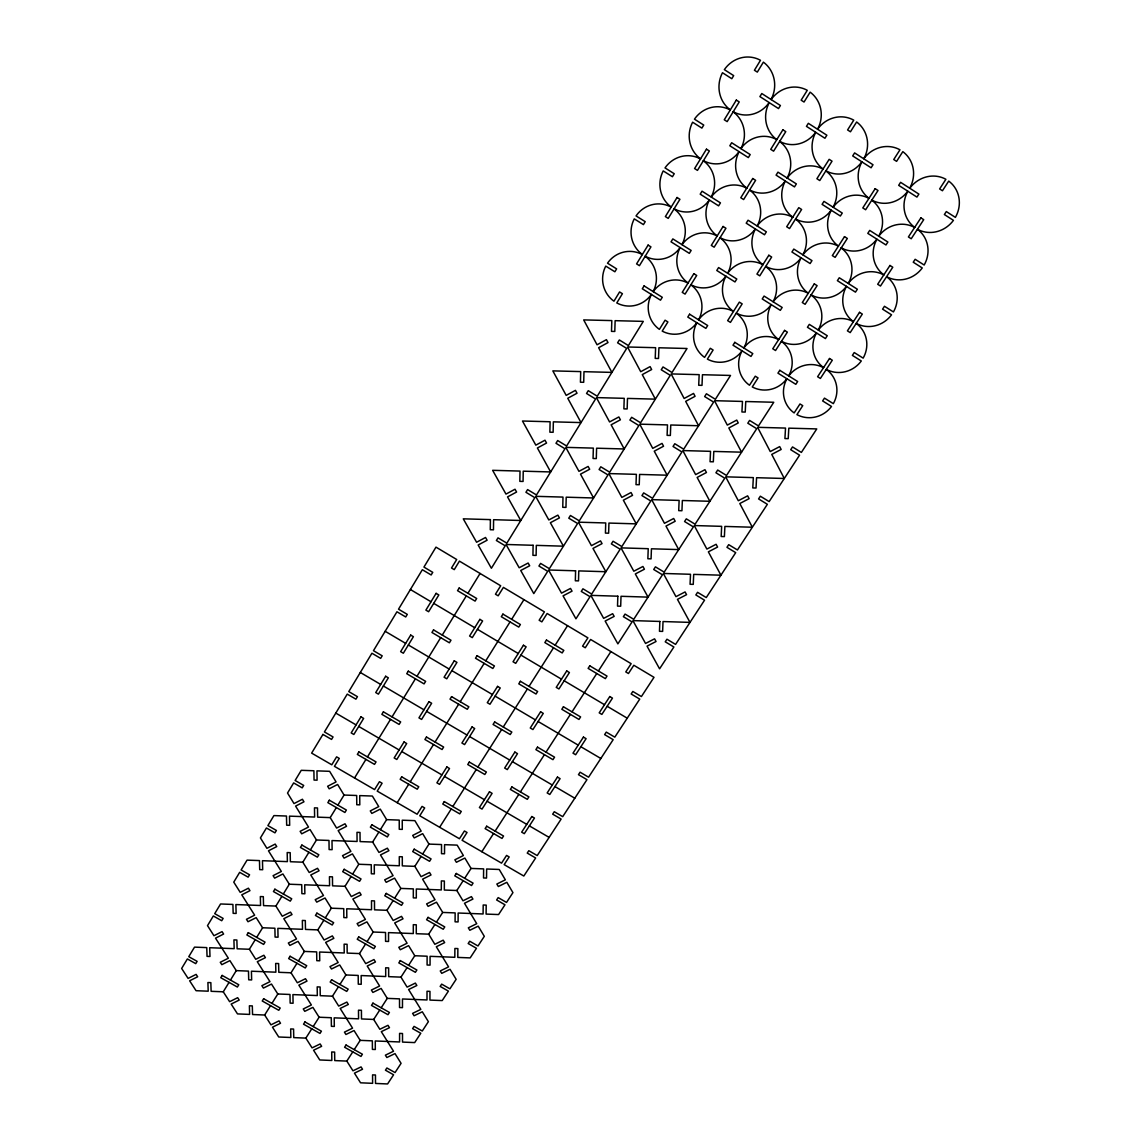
<?xml version="1.0" encoding="UTF-8"?>
<svg xmlns="http://www.w3.org/2000/svg" width="1141" height="1141" viewBox="0 0 1141 1141"><rect width="100%" height="100%" fill="white"/><g stroke="black" fill="none" stroke-linecap="round" stroke-linejoin="round"><path stroke-width="1.5" d="M223.265 991.8L229.626 1001.684L237.67 997.69L239.196 1000.072L231.167 1004.066L237.499 1013.907L249.622 1014.406L249.394 1005.792L252.318 1005.906L252.546 1014.52L264.669 1015.019L270.959 1024.846L279.017 1020.881L280.515 1023.249L272.471 1027.2L278.732 1036.998L290.841 1037.497L290.67 1028.94L293.579 1029.054L293.75 1037.611L305.859 1038.11L312.064 1047.88L320.136 1043.958L321.634 1046.311L313.561 1050.233L319.751 1059.96L331.831 1060.474L331.717 1051.973L334.627 1052.088L334.741 1060.588L346.821 1061.087L352.968 1070.8L361.041 1066.906L362.524 1069.245L354.437 1073.139L360.556 1082.809L372.608 1083.322L372.565 1074.879L375.46 1074.993L375.517 1083.437L387.583 1083.95L393.588 1074.779L385.444 1070.201L386.899 1067.99L395.043 1072.569L401.076 1063.341L395 1053.599L386.856 1057.522L385.387 1055.168L393.531 1051.246L381.308 1031.649L389.48 1027.684L387.997 1025.317L379.825 1029.282L373.678 1019.441L361.497 1018.942L361.426 1010.313L358.488 1010.199L358.559 1018.827L334.199 1017.843L334.313 1026.444L331.389 1026.315L331.275 1017.715L319.109 1017.23L312.876 1007.36L304.761 1011.34L303.264 1008.972L311.379 1004.979L298.842 985.139L306.986 981.117L305.474 978.721L297.33 982.758L291.026 972.788L278.803 972.303L278.618 963.56L275.666 963.446L275.851 972.189L251.419 971.219L251.648 979.934L248.709 979.805L248.481 971.105L236.273 970.62L229.883 960.622L221.81 964.673L220.27 962.277L228.343 958.226L215.506 938.144L223.607 934.051L222.067 931.627L213.952 935.72L207.505 925.636L213.324 915.981L221.725 920.73L223.137 918.419L214.722 913.656L220.57 903.972L232.907 904.442L233.163 913.342L236.13 913.456L235.873 904.556L260.562 905.498L260.348 896.555L263.329 896.669L263.542 905.597L275.894 906.068L282.283 916.252L290.499 912.115L292.025 914.554L283.809 918.69L296.517 938.929L288.331 943.022L289.857 945.433L298.043 941.354L304.362 951.423L316.656 951.908L316.784 960.679L319.737 960.793L319.608 952.022L344.225 952.977L344.126 944.163L347.092 944.277L347.178 953.092L359.501 953.576L365.719 963.617L373.977 959.552L375.46 961.977L367.217 966.042L379.611 986.024L371.395 990.06L372.893 992.442L381.108 988.42L387.27 998.375L399.521 998.86L399.535 1007.532L402.473 1007.646L402.473 998.974L426.991 999.958L427.019 991.258L429.972 991.386L429.943 1000.087L442.209 1000.571L448.413 991.115L440.169 986.423L441.667 984.127L449.911 988.833L456.143 979.32L450.039 969.294L441.724 973.359L440.255 970.948L448.57 966.883L436.318 946.73L444.662 942.623L443.179 940.184L434.835 944.292L428.674 934.165L416.28 933.695L416.28 924.795L413.299 924.681L413.299 933.566L388.525 932.611L388.553 941.468L385.572 941.354L385.544 932.497L373.164 932.026L366.917 921.871L358.631 926.007L357.119 923.554L365.405 919.432L352.84 899.022L361.155 894.858L359.643 892.39L351.328 896.569L345.01 886.315L332.559 885.844L332.459 876.844L329.449 876.73L329.578 885.73L304.718 884.803L304.861 893.774L301.88 893.66L301.723 884.689L289.315 884.218L282.897 873.949L274.639 878.142L273.098 875.66L281.356 871.467L268.463 850.815L276.75 846.579L275.195 844.083L266.908 848.319L260.433 837.936L266.438 827.981L274.952 832.859L276.407 830.463L267.893 825.585L273.926 815.587L286.477 816.029L286.662 825.2L289.671 825.314L289.5 816.143L314.616 817.042L314.474 807.842L317.498 807.956L317.64 817.156L330.205 817.612L336.609 828.066L345.01 823.788L346.536 826.312L338.15 830.591L350.9 851.414L342.528 855.65L344.069 858.132L352.426 853.91L358.773 864.265L371.267 864.721L371.324 873.778L374.334 873.892L374.277 864.835L399.307 865.762L399.293 856.691L402.302 856.791L402.317 865.876L414.839 866.347L421.086 876.673L429.515 872.466L431.013 874.962L422.584 879.169L435.021 899.736L426.62 903.9L428.117 906.353L436.504 902.189L442.694 912.429L455.145 912.9L455.088 921.828L458.083 921.942L458.154 913.014L483.085 913.97L483.199 904.998L486.209 905.113L486.095 914.084L498.574 914.554L504.978 904.784L496.635 899.978L498.175 897.61L506.518 902.431L512.937 892.619L506.832 882.307L498.332 886.514L496.848 884.033L505.363 879.825L499.23 869.471L486.651 869L486.537 878.071L483.527 877.957L483.627 868.886L471.062 868.429L464.872 858.046L456.386 862.282L454.888 859.786L463.389 855.55L457.17 845.124L444.576 844.668L444.519 853.796L441.496 853.682L441.538 844.554L428.959 844.098L422.683 833.657L414.212 837.922L412.7 835.412L421.172 831.133L414.882 820.65L402.26 820.208L402.274 829.393L399.25 829.279L399.236 820.094L386.628 819.637L380.267 809.126L371.809 813.433L370.283 810.909L378.741 806.601L372.365 796.047L359.729 795.605L359.8 804.847L356.762 804.747L356.691 795.491L344.054 795.049L337.622 784.466L329.179 788.816L327.638 786.263L336.067 781.927L329.621 771.316L316.956 770.86L317.084 780.173L314.046 780.073L313.903 770.76L301.253 770.318L295.12 780.487L303.691 785.422L302.208 787.861L293.651 782.926L287.532 793.038L294.021 803.578L302.408 799.256L303.962 801.795L295.59 806.102L308.498 827.054L300.14 831.318L301.695 833.829L310.038 829.564L316.471 839.99L328.993 840.446L329.107 849.56L332.117 849.66L332.002 840.56L357.076 841.473L356.99 832.331L360.014 832.445L360.085 841.587L372.636 842.044L378.969 852.441L387.37 848.191L388.896 850.701L380.481 854.937L393.075 875.632L384.688 879.839L386.2 882.321L394.586 878.114L400.848 888.411L413.327 888.882L413.313 897.867L416.308 897.981L416.322 888.996L441.31 889.937L441.353 880.909L444.362 881.023L444.32 890.037L456.828 890.508L462.989 900.791L471.433 896.612L472.916 899.079L464.473 903.258L476.738 923.697L468.323 927.833L469.807 930.272L478.207 926.15L484.312 936.319L477.993 945.975L469.693 941.211L468.181 943.536L476.467 948.285L470.178 957.898L457.798 957.413L457.869 948.585L454.888 948.471L454.817 957.299L430.086 956.329L430.057 965.129L427.091 965.015L427.119 956.215L414.768 955.73L408.592 945.647L400.291 949.74L398.794 947.315L407.095 943.222L394.686 922.941L403.015 918.805L401.518 916.351L393.189 920.487L386.956 910.304L374.533 909.833L374.476 900.891L371.495 900.777L371.538 909.719L346.736 908.778L346.821 917.692L343.84 917.578L343.741 908.664L331.346 908.193L325.014 897.981L316.756 902.132L315.216 899.678L323.488 895.514L310.766 874.99L319.066 870.783L317.526 868.301L309.225 872.508L302.836 862.197L290.37 861.726L290.199 852.669L287.19 852.555L287.375 861.626L262.473 860.699L262.687 869.727L259.692 869.613L259.478 860.585L247.041 860.129L241.093 869.97L249.565 874.79L248.125 877.144L239.667 872.337L233.762 882.136L240.223 892.362L248.424 888.197L249.965 890.665L241.778 894.829L254.643 915.182L246.47 919.304L248.011 921.743L256.183 917.635L262.587 927.761L274.895 928.232L275.081 937.075L278.047 937.189L277.862 928.346L302.508 929.302L302.351 920.43L305.317 920.545L305.474 929.416L317.811 929.886L324.115 939.999L332.345 935.905L333.857 938.33L325.627 942.423L338.178 962.533L329.977 966.598L331.489 969.009L339.69 964.958L345.923 974.956L358.203 975.441L358.274 984.17L361.226 984.284L361.155 975.555L385.715 976.539L385.672 967.782L388.639 967.896L388.667 976.653L400.962 977.138L407.109 987.122L415.381 983.086L416.85 985.496L408.592 989.518L420.844 1009.386L412.6 1013.379L414.069 1015.761L422.298 1011.782L428.388 1021.666L422.27 1031.022L414.069 1026.387L412.6 1028.64L420.787 1033.261L414.682 1042.589L402.516 1042.09L402.502 1033.518L399.578 1033.389L399.592 1041.961L375.275 1040.963L375.318 1049.506L372.408 1049.392L372.351 1040.849L360.199 1040.35L354.038 1030.537L345.923 1034.488L344.439 1032.134L352.555 1028.169L340.175 1008.459L348.333 1004.465L346.85 1002.083L338.692 1006.077L332.473 996.179L320.25 995.679L320.122 987.008L317.184 986.879L317.312 995.565L292.923 994.595L293.08 1003.239L290.156 1003.124L289.985 994.467L277.805 993.982L271.487 984.055L263.4 988.077L261.874 985.681L269.975 981.659L257.281 961.706L265.411 957.656L263.871 955.245L255.755 959.296L249.38 949.269L237.128 948.799L236.872 939.999L233.919 939.884L234.176 948.67L209.702 947.715L209.987 956.486L207.049 956.372L206.749 947.601L194.526 947.13L188.764 956.671L197.122 961.364L195.739 963.646L187.381 958.953L181.647 968.452L188.094 978.408L196.109 974.385L197.664 976.767L189.634 980.789L196.052 990.702L208.204 991.187L207.904 982.529L210.843 982.643L211.114 991.315L223.265 991.8L229.056 982.358M230.453 980.09L236.273 970.62M249.38 949.269L255.256 939.685M256.682 937.374L262.587 927.761M275.894 906.068L281.87 896.341M283.31 894.002L289.315 884.218M302.836 862.197L308.897 852.298M310.366 849.917L316.471 839.99M330.205 817.612L336.367 807.557M337.864 805.132L344.054 795.049M354.537 777.977L365.933 759.407M367.445 756.939L390.507 719.386M392.033 716.89L415.41 678.809M416.964 676.271L440.683 637.648M442.266 635.066L466.312 595.887M467.924 593.277L480.076 573.467M264.669 1015.019L270.517 1005.649M271.929 1003.395L277.805 993.982M291.026 972.788L296.974 963.275M298.4 960.979L304.362 951.423M317.811 929.886L323.844 920.231M325.299 917.892L331.346 908.193M345.01 886.315L351.128 876.488M352.612 874.12L358.773 864.265M372.636 842.044L378.869 832.06M380.367 829.664L386.628 819.637M397.196 802.693L408.706 784.252M410.247 781.799L433.509 744.517M435.063 742.035L458.653 704.225M460.237 701.715L484.169 663.363M485.766 660.81L510.041 621.902M511.653 619.321L523.933 599.653M305.859 1038.11L311.764 1028.811M313.176 1026.572L319.109 1017.23M332.473 996.179L338.463 986.723M339.904 984.441L345.923 974.956M359.501 953.576L365.591 943.978M367.06 941.667L373.164 932.026M386.956 910.304L393.132 900.549M394.629 898.209L400.848 888.411M414.839 866.347L421.129 856.435M422.641 854.053L428.959 844.098M439.642 827.268L451.251 808.955M452.792 806.53L476.282 769.505M477.851 767.052L501.669 729.513M503.252 727.002L527.413 688.936M529.01 686.397L553.513 647.788M555.154 645.207L567.533 625.682M346.821 1061.087L352.783 1051.859M354.223 1049.62L360.199 1040.35M373.678 1019.441L379.739 1010.056M381.194 1007.788L387.27 998.375M400.962 977.138L407.109 967.611M408.592 965.315L414.768 955.73M428.674 934.165L434.921 924.481M436.418 922.156L442.694 912.429M456.828 890.508L463.16 880.681M464.687 878.299L471.062 868.429M481.844 851.714L493.568 833.529M495.123 831.119L518.827 794.364M520.396 791.925L544.428 754.643M546.026 752.161L570.4 714.366M572.026 711.856L596.757 673.518M598.397 670.965L610.891 651.582M335.796 713.082L356.063 724.892M358.73 726.446L399.093 749.965M401.746 751.52L441.881 774.896M444.519 776.436L484.426 799.698M487.064 801.224L526.757 824.358M529.367 825.87L549.135 837.394M360.314 672.477L380.68 684.429M383.376 685.998L423.939 709.788M426.62 711.356L466.969 735.004M469.621 736.558L509.756 760.091M512.395 761.632L552.301 785.022M554.925 786.563L574.793 798.215M385.173 631.301L405.654 643.381M408.364 644.979L449.155 669.04M451.85 670.623L492.413 694.541M495.094 696.124L535.429 719.914M538.096 721.483L578.216 745.144M580.855 746.713L600.836 758.48M410.389 589.512L430.998 601.749M433.708 603.361L474.727 627.693M477.437 629.304L518.228 653.508M520.924 655.105L561.486 679.18M564.153 680.763L604.488 704.696M607.155 706.279L627.236 718.188M786.933 378.783A27.113 26.2 -39.8 0 0 794.15 412.928L799.984 403.957L802.736 405.668L796.917 414.639A27.113 26.2 -39.8 0 0 831.504 406.453L822.632 400.933L824.472 398.138L833.329 403.643A27.113 26.2 -39.8 0 0 826.284 369.384A27.484 26.428 -44.8 0 0 861.298 360.984L852.384 355.393L854.238 352.555L863.152 358.131A27.484 26.428 -44.8 0 0 856.192 323.388A27.883 26.657 -48.5 0 0 891.535 314.816L882.578 309.168L884.46 306.273L893.432 311.935A27.883 26.657 -48.5 0 0 886.571 276.678A28.297 26.871 -51.4 0 0 922.256 267.95L913.242 262.216L915.153 259.292L924.167 265.012A28.297 26.871 -51.4 0 0 917.407 229.255A28.739 27.084 -53.6 0 0 953.434 220.356L944.377 214.551L946.317 211.57L955.388 217.375A28.739 27.084 -53.6 0 0 948.727 181.105L942.452 190.747L939.628 188.935L945.889 179.28A28.739 27.084 -53.6 0 0 909.776 188.265M788.745 375.974A27.113 26.2 -39.8 0 1 823.502 367.659M781.4 341.373A27.142 26.4 -44.3 0 1 788.688 375.874M786.876 378.698A27.142 26.4 -44.3 0 1 752.276 386.956L758.052 377.928L755.285 376.202L749.494 385.244A27.142 26.4 -44.3 0 1 742.035 350.872A27.184 26.585 -51.3 0 1 707.377 359.115L713.111 350.016L710.315 348.29L704.582 357.39A27.184 26.585 -51.3 0 1 696.88 322.775M778.604 339.633A27.142 26.4 -44.3 0 0 743.832 348.019A27.184 26.585 -51.3 0 0 736.245 313.176L730.44 322.39L727.644 320.65L739.354 302.123L742.163 303.877L736.344 313.119A27.598 26.799 -55.8 0 0 771.273 304.604A27.541 26.628 -49.5 0 0 778.704 339.562M690.818 284.822A27.27 26.756 -61.5 0 1 698.606 319.822A27.184 26.585 -51.3 0 1 733.435 311.436A27.598 26.799 -55.8 0 1 725.918 276.265M696.823 322.675A27.27 26.756 -61.5 0 1 662.208 331.118L667.899 321.947L665.075 320.207L659.398 329.378A27.27 26.756 -61.5 0 1 651.454 294.521M653.222 291.64A27.27 26.756 -61.5 0 1 687.994 283.068M642.283 254.543A27.384 26.871 -74.1 0 0 607.511 263.2L616.625 268.877L614.871 271.772L605.757 266.11A27.384 26.871 -74.1 0 0 613.958 301.195L619.577 291.953L622.415 293.708L616.782 302.95A27.384 26.871 -74.1 0 0 651.397 294.421M645.136 256.311A27.384 26.871 -74.1 0 1 653.165 291.54M671.15 207.091A27.812 27.07 -72.5 0 0 636.036 215.92L645.221 221.668L643.438 224.62L634.268 218.872A27.812 27.07 -72.5 0 0 642.383 254.472M674.017 208.889A27.812 27.07 -72.5 0 1 681.961 244.616L672.833 238.911L671.036 241.835L689.335 253.359L691.146 250.435L682.018 244.73A27.684 26.956 -63.7 0 1 717.133 235.987M645.236 256.24A27.812 27.07 -72.5 0 0 680.164 247.554A27.684 26.956 -63.7 0 0 688.094 283.011M700.474 158.913A28.254 27.284 -71.7 0 0 665.018 167.912L674.245 173.732L672.434 176.727L663.221 170.922A28.254 27.284 -71.7 0 0 671.25 207.034M703.341 160.724A28.254 27.284 -71.7 0 1 711.2 196.979L702.029 191.189L700.203 194.17L718.602 205.851L720.442 202.87L711.271 197.093A28.126 27.156 -64.9 0 1 746.713 188.179M674.117 208.817A28.254 27.284 -71.7 0 0 709.388 199.96A28.126 27.156 -64.9 0 0 717.233 235.916M733.135 111.818A28.696 27.484 -71.1 0 1 740.908 148.601A28.568 27.355 -65.6 0 1 776.75 139.616A29.024 27.569 -66.1 0 1 769.248 102.647L778.519 108.58L780.415 105.514L761.789 93.533L759.906 96.6L769.191 102.547A29.153 27.684 -70.8 0 1 733.235 111.761M703.455 160.667A28.696 27.484 -71.1 0 0 739.054 151.625L729.826 145.763L731.666 142.739L750.193 154.577L748.339 157.586L739.111 151.739A28.568 27.355 -65.6 0 0 746.813 188.108M700.574 158.856A28.696 27.484 -71.1 0 1 692.616 122.215L701.886 128.106L703.74 125.068L694.455 119.163A28.696 27.484 -71.1 0 1 730.24 109.978M771.074 99.467A29.153 27.684 -70.8 0 0 763.386 62.142L757.324 72.097L754.429 70.243L760.477 60.288A29.153 27.684 -70.8 0 0 724.35 69.644L733.677 75.62L731.809 78.715L722.481 72.739A29.153 27.684 -70.8 0 0 730.34 109.921M719.971 237.77A27.684 26.956 -63.7 0 1 727.658 273.255L736.786 279.032L734.975 281.941L716.776 270.488L718.588 267.565L727.658 273.255A27.598 26.799 -55.8 0 1 762.83 264.712M725.847 276.165A27.684 26.956 -63.7 0 1 690.918 284.765M749.566 189.976A28.126 27.156 -64.9 0 1 757.168 225.975L766.353 231.837L764.499 234.775L746.214 223.18L748.054 220.227L757.168 225.975A28.026 26.999 -58.5 0 1 792.667 217.261M755.328 228.927A28.126 27.156 -64.9 0 1 720.071 237.699M779.631 141.455A28.568 27.355 -65.6 0 1 787.133 177.967M749.666 189.919A28.568 27.355 -65.6 0 0 785.265 180.977L776.094 175.143L777.962 172.148L796.361 183.901L794.493 186.896L785.322 181.077A28.454 27.213 -60.3 0 0 792.767 217.204M779.731 141.384A29.024 27.569 -66.1 0 0 815.672 132.256L806.445 126.366L808.341 123.314L826.854 135.223L824.943 138.261L815.729 132.37A28.91 27.413 -61.6 0 0 823.075 169.011M771.131 99.581A29.024 27.569 -66.1 0 1 807.258 90.31L801.153 100.18L804.034 102.034L810.153 92.164A29.024 27.569 -66.1 0 1 817.569 129.218A28.91 27.413 -61.6 0 1 853.753 120.147L847.592 129.946L850.459 131.786L856.634 121.987A28.91 27.413 -61.6 0 1 863.794 158.784A28.81 27.256 -57.4 0 1 899.964 149.799L893.745 159.526L896.598 161.352L902.816 151.639A28.81 27.256 -57.4 0 1 909.719 188.165M762.93 264.641A28.026 26.999 -58.5 0 1 755.385 229.041M833.087 207.163A28.454 27.213 -60.3 0 0 825.827 170.893L819.766 180.549L816.899 178.723L829.165 159.341L832.031 161.166L825.941 170.836A28.91 27.413 -61.6 0 0 861.869 161.808L852.698 155.932L854.609 152.908L873.008 164.746L871.096 167.77L861.926 161.908A28.81 27.256 -57.4 0 0 869.028 198.292M787.19 178.082A28.454 27.213 -60.3 0 1 822.975 169.082M811.066 295.02A27.541 26.628 -49.5 0 1 818.254 330.006L809.297 324.386L807.443 327.267L825.428 338.577L827.268 335.725L818.311 330.106A27.484 26.428 -44.8 0 1 853.397 321.634A27.883 26.657 -48.5 0 1 846.465 286.462M816.414 332.872A27.541 26.628 -49.5 0 1 781.499 341.302M841.174 247.954A27.94 26.842 -53 0 1 848.276 283.453L857.347 289.229L855.465 292.139L837.394 280.672L839.263 277.762L848.276 283.453A27.883 26.657 -48.5 0 1 883.762 274.91M846.408 286.362A27.94 26.842 -53 0 1 811.165 294.949M838.35 246.171A27.94 26.842 -53 0 0 802.922 254.899L811.978 260.619L810.124 263.542L791.94 252.018L793.794 249.08L802.865 254.8A28.026 26.999 -58.5 0 0 795.505 219.058L789.529 228.557L786.691 226.759L798.771 207.662L801.61 209.473L795.619 218.986A28.454 27.213 -60.3 0 0 831.204 210.144L822.091 204.353L823.973 201.372L842.258 213.053L840.375 216.02L831.261 210.244A28.368 27.042 -55.5 0 0 838.45 246.114M871.767 200.174A28.368 27.042 -55.5 0 1 878.77 236.173A28.297 26.871 -51.4 0 1 914.583 227.458M841.274 247.897A28.368 27.042 -55.5 0 0 876.873 239.125L867.802 233.377L869.699 230.411L887.883 242.035L885.972 244.973L876.93 239.225A28.297 26.871 -51.4 0 0 883.861 274.853M833.144 207.263A28.368 27.042 -55.5 0 1 868.914 198.363M871.867 200.103A28.81 27.256 -57.4 0 0 907.794 191.16L898.68 185.341L900.606 182.332L918.89 194.098L916.95 197.093L907.851 191.274A28.739 27.084 -53.6 0 0 914.697 227.401M823.602 367.587A27.484 26.428 -44.8 0 1 816.471 332.972M490.402 519.611L490.273 529.724L493.468 529.823L493.597 519.697L520.781 520.496L507.531 496.891L516.588 492.028L515.019 489.232L505.976 494.096L492.627 470.32L520.011 471.076L519.84 481.359L523.063 481.459L523.234 471.176L550.661 471.946L537.397 447.985L546.553 443.036L544.984 440.198L535.828 445.147L522.478 421.015L550.105 421.756L549.876 432.197L553.128 432.282L553.356 421.842L581.026 422.584L567.762 398.252L577.018 393.231L575.449 390.35L566.193 395.385L552.829 370.882L580.698 371.595L580.427 382.206L583.707 382.292L583.978 371.681L611.904 372.394L598.626 347.705L607.996 342.585L606.427 339.661L597.057 344.782L583.679 319.908L611.818 320.592L611.49 331.375L614.799 331.461L615.127 320.678L643.296 321.377L628.406 345.58L619.349 339.975L617.609 342.813L626.666 348.404L597.256 396.198L588.257 390.678L586.545 393.474L595.545 398.993L566.621 445.988L557.678 440.54L555.995 443.293L564.938 448.741L536.484 494.966L527.598 489.589L525.944 492.299L534.829 497.661L506.846 543.145L498.004 537.853L496.378 540.506L505.206 545.797L491.386 568.261L478.15 544.999L487.107 540.235L485.538 537.482L476.596 542.246L463.26 518.827L490.402 519.611M533.118 545.284L532.933 555.325L536.113 555.425L536.313 545.369L563.44 546.182L550.361 522.721L559.432 517.9L557.892 515.133L548.821 519.954L535.657 496.321L562.984 497.091L562.755 507.303L565.965 507.403L566.207 497.191L593.577 497.975L580.498 474.157L589.669 469.251L588.128 466.441L578.958 471.347L565.779 447.358L593.349 448.113L593.063 458.497L596.301 458.582L596.6 448.213L624.213 448.969L611.134 424.794L620.404 419.802L618.864 416.95L609.579 421.942L596.401 397.596L624.227 398.323L623.885 408.863L627.151 408.949L627.493 398.409L655.362 399.15L642.269 374.605L651.654 369.527L650.113 366.618L640.729 371.709L627.536 346.992L655.619 347.691L655.219 358.402L658.514 358.488L658.913 347.777L687.039 348.49L672.02 372.508L663.007 366.946L661.252 369.77L670.252 375.332L640.586 422.769L631.643 417.292L629.918 420.059L638.86 425.536L609.679 472.203L600.794 466.797L599.096 469.522L607.982 474.927L579.286 520.838L570.443 515.49L568.774 518.171L577.603 523.505L549.377 568.674L540.592 563.397L538.951 566.036L547.723 571.313L533.788 593.605L520.724 570.486L529.681 565.765L528.14 563.026L519.184 567.762L506.019 544.471L533.118 545.284M575.592 570.8L575.335 580.798L578.516 580.883L578.772 570.899L605.857 571.727L592.963 548.407L602.049 543.629L600.523 540.877L591.437 545.655L578.444 522.179L605.728 522.963L605.429 533.104L608.638 533.204L608.937 523.063L636.264 523.862L623.357 500.2L632.542 495.337L631.03 492.527L621.831 497.405L608.838 473.572L636.364 474.342L636.008 484.64L639.245 484.725L639.602 474.428L667.171 475.198L654.249 451.18L663.549 446.231L662.037 443.393L652.738 448.356L639.73 424.152L667.499 424.908L667.1 435.363L670.352 435.463L670.765 424.994L698.592 425.736L685.67 401.361L695.069 396.312L693.557 393.431L684.144 398.48L671.136 373.92L699.162 374.647L698.706 385.273L702 385.358L702.457 374.719L730.525 375.446L715.378 399.293L706.422 393.773L704.653 396.569L713.61 402.088L683.687 449.197L674.787 443.735L673.047 446.488L681.933 451.95L652.509 498.275L643.667 492.898L641.955 495.593L650.798 500.985L621.845 546.553L613.059 541.248L611.362 543.9L620.148 549.22L591.666 594.062L582.937 588.813L581.282 591.437L590.011 596.672L575.948 618.821L563.055 595.844L572.04 591.152L570.514 588.428L561.529 593.135L548.55 569.987L575.592 570.8M617.837 596.201L617.509 606.113L620.69 606.213L621.018 596.287L648.045 597.128L635.323 573.952L644.423 569.216L642.925 566.478L633.811 571.213L621.004 547.88L648.231 548.693L647.86 558.762L651.069 558.862L651.44 548.792L678.71 549.591L665.973 526.087L675.187 521.266L673.689 518.485L664.476 523.305L651.654 499.63L679.123 500.414L678.71 510.64L681.933 510.74L682.361 500.5L709.873 501.284L697.137 477.423L706.45 472.517L704.953 469.693L695.639 474.613L682.817 450.567L710.529 451.337L710.059 461.72L713.325 461.82L713.795 451.422L741.564 452.178L728.828 427.961L738.241 422.954L736.744 420.088L727.316 425.094L714.494 400.691L742.463 401.432L741.935 411.987L745.23 412.072L745.758 401.518L773.769 402.26L758.494 425.935L749.594 420.43L747.811 423.211L756.711 428.702L726.532 475.469L717.689 470.049L715.935 472.773L724.777 478.207L695.097 524.204L686.297 518.841L684.571 521.537L693.371 526.885L664.176 572.14L655.433 566.849L653.722 569.502L662.465 574.779L633.74 619.306L625.054 614.086L623.371 616.682L632.057 621.902L617.88 643.881L605.158 621.061L614.158 616.397L612.66 613.701L603.646 618.365L590.838 595.36L617.837 596.201M659.855 621.446L659.469 631.301L662.636 631.401L663.021 621.545L690.005 622.387L677.454 599.367L686.568 594.661L685.085 591.937L675.971 596.643L663.32 573.452L690.505 574.28L690.063 584.278L693.257 584.377L693.699 574.379L720.927 575.192L708.361 551.83L717.589 547.052L716.106 544.286L706.878 549.078L694.227 525.545L721.654 526.343L721.169 536.498L724.392 536.598L724.892 526.429L752.347 527.228L739.796 503.523L749.124 498.646L747.64 495.85L738.313 500.728L725.662 476.838L753.331 477.608L752.789 487.934L756.041 488.02L756.583 477.708L784.295 478.478L771.744 454.403L781.171 449.454L779.688 446.602L770.261 451.565L757.595 427.319L785.521 428.075L784.922 438.558L788.217 438.643L788.816 428.16L816.771 428.916L801.367 452.421L792.524 446.944L790.713 449.711L799.57 455.173L769.148 501.598L760.348 496.207L758.58 498.917L767.365 504.308L737.443 549.976L728.7 544.656L726.96 547.323L735.703 552.643L706.265 597.57L697.565 592.322L695.853 594.946L704.539 600.195L675.572 644.408L666.943 639.217L665.246 641.812L673.889 646.99L659.584 668.826L647.033 646.134L656.046 641.513L654.563 638.832L645.549 643.453L632.898 620.604L659.855 621.446M322.932 734.419L311.636 753.117L331.789 764.798L336.609 756.854L339.276 758.408L334.441 766.338L374.576 789.586L379.454 781.699L382.092 783.239L377.215 791.112L417.135 814.232L422.056 806.402L424.68 807.942L419.76 815.758L459.452 838.749L464.43 830.976L467.04 832.502L462.076 840.261L501.555 863.138L506.561 855.422L509.171 856.934L504.165 864.636L523.819 876.031L535.642 857.975L527.242 853.097L528.811 850.701L537.211 855.579L561.13 819.081L552.686 814.161L554.269 811.722L562.713 816.656L586.959 779.66L578.473 774.668L580.084 772.2L588.571 777.192L613.173 739.653L604.63 734.619L606.27 732.108L614.799 737.157L639.744 699.091L631.158 693.999L632.827 691.46L641.399 696.566L654.007 677.326L633.825 665.26L628.449 673.518L625.781 671.921L631.144 663.677L590.596 639.459L585.276 647.76L582.58 646.163L587.9 637.848L547.124 613.501L541.847 621.859L539.151 620.248L544.414 611.876L503.395 587.387L498.175 595.816L495.465 594.204L500.685 585.761L459.424 561.13L454.261 569.63L451.522 568.004L456.7 559.504L435.976 547.138L423.939 567.091L432.753 572.34L431.155 574.964L422.341 569.716L398.523 609.194L407.294 614.371L405.725 616.967L396.954 611.776L373.464 650.684L382.192 655.818L380.652 658.371L371.923 653.237L348.775 691.603L357.447 696.666L355.921 699.176L347.249 694.113L324.429 731.937L333.044 736.943L331.546 739.425L322.932 734.419M360.955 716.848L351.186 732.921L353.853 734.476L363.637 718.402L360.955 716.848M385.658 676.256L375.731 692.558L378.413 694.142L388.339 677.84L385.658 676.256M410.703 635.095L400.634 651.639L403.344 653.222L413.399 636.692L410.703 635.095M436.104 593.349L425.893 610.121L428.617 611.733L438.829 594.96L436.104 593.349M648.102 245.087L636.592 263.885L639.431 265.668L650.94 246.87L648.102 245.087M677.055 197.493L665.374 216.59L668.227 218.387L679.922 199.304L677.055 197.493M706.464 149.171L694.598 168.554L697.465 170.38L709.345 150.997L706.464 149.171M736.33 100.08L724.278 119.776L727.174 121.616L739.225 101.934L736.33 100.08M222.138 975.412L220.741 977.694L237.371 987.036L238.769 984.754L222.138 975.412M248.31 932.639L246.884 934.964L263.614 944.42L265.04 942.109L248.31 932.639M274.881 889.196L273.441 891.549L290.285 901.133L291.725 898.78L274.881 889.196M301.894 845.067L300.425 847.449L317.369 857.148L318.838 854.766L301.894 845.067M329.335 800.212L327.852 802.636L344.896 812.478L346.379 810.053L329.335 800.212M358.859 751.948L357.347 754.415L374.505 764.384L376.031 761.917L358.859 751.948M383.405 711.841L381.864 714.337L399.122 724.421L400.662 721.925L383.405 711.841M408.293 671.165L406.738 673.703L424.081 683.901L425.636 681.362L408.293 671.165M433.537 629.903L431.954 632.485L449.397 642.797L450.98 640.229L433.537 629.903M459.138 588.057L457.541 590.667L475.084 601.107L476.681 598.497L459.138 588.057M644.08 285.892L642.312 288.787L660.511 300.169L662.279 297.288L644.08 285.892M404.028 741.978L394.158 757.938L396.811 759.478L406.695 743.533L404.028 741.978M428.959 701.686L418.947 717.86L421.614 719.429L431.64 703.255L428.959 701.686M454.246 660.81L444.091 677.226L446.773 678.809L456.942 662.408L454.246 660.81M479.89 619.363L469.593 636.008L472.288 637.619L482.6 620.975L479.89 619.363M693.856 273.697L682.247 292.353L685.071 294.107L696.695 275.466L693.856 273.697M723.08 226.46L711.299 245.415L714.138 247.198L725.933 228.257L723.08 226.46M752.76 178.509L740.78 197.75L743.632 199.547L755.613 180.321L752.76 178.509M782.883 129.803L770.731 149.343L773.598 151.168L785.764 131.643L782.883 129.803M263.657 998.746L262.245 1000.999L278.789 1010.284L280.201 1008.031L263.657 998.746M290.071 956.272L288.644 958.568L305.289 967.967L306.715 965.685L290.071 956.272M316.913 913.128L315.458 915.453L332.202 924.98L333.657 922.655L316.913 913.128M344.183 869.299L342.699 871.667L359.558 881.323L361.027 878.955L344.183 869.299M371.88 824.772L370.383 827.168L387.341 836.952L388.839 834.542L371.88 824.772M401.703 776.836L400.177 779.289L417.235 789.201L418.776 786.748L401.703 776.836M426.477 737.015L424.923 739.496L442.08 749.523L443.635 747.055L426.477 737.015M451.594 696.638L450.025 699.148L467.282 709.288L468.851 706.778L451.594 696.638M477.081 655.676L475.483 658.229L492.841 668.483L494.424 665.945L477.081 655.676M502.924 614.115L501.313 616.711L518.756 627.094L520.382 624.512L502.924 614.115M689.578 314.203L687.795 317.07L705.88 328.38L707.677 325.527L689.578 314.203M446.873 766.966L436.903 782.812L439.542 784.352L449.511 768.506L446.873 766.966M472.032 726.96L461.92 743.033L464.572 744.588L474.685 728.514L472.032 726.96M497.547 686.383L487.293 702.685L489.974 704.254L500.229 687.966L497.547 686.383M523.434 645.236L513.036 661.766L515.718 663.349L526.129 646.833L523.434 645.236M768.834 255.256L756.939 274.068L759.763 275.837L765.654 266.481A27.598 26.799 -55.8 0 1 773.099 301.723L764.071 296.061L762.245 298.956L780.33 310.338L782.17 307.457L773.156 301.823A27.541 26.628 -49.5 0 1 808.256 293.251A27.94 26.842 -53 0 1 801.068 257.837A28.026 26.999 -58.5 0 1 765.754 266.409L771.658 257.039L768.834 255.256M304.947 1021.937L303.535 1024.19L319.979 1033.432L321.405 1031.193L304.947 1021.937M331.617 979.762L330.177 982.044L346.736 991.401L348.176 989.133L331.617 979.762M358.716 936.918L357.247 939.243L373.906 948.713L375.375 946.402L358.716 936.918M386.243 893.403L384.759 895.756L401.504 905.355L403.001 903.002L386.243 893.403M414.212 849.175L412.7 851.571L429.558 861.298L431.07 858.916L414.212 849.175M444.305 801.595L442.765 804.02L459.737 813.875L461.278 811.451L444.305 801.595M469.308 762.06L467.753 764.527L484.811 774.497L486.38 772.029L469.308 762.06M494.666 721.953L493.083 724.464L510.241 734.547L511.824 732.051L494.666 721.953M520.382 681.291L518.784 683.83L536.028 694.028L537.639 691.503L520.382 681.291M546.468 640.044L544.842 642.611L562.185 652.937L563.825 650.37L546.468 640.044M734.804 342.343L733.007 345.195L750.992 356.434L752.789 353.596L734.804 342.343M489.46 791.811L479.405 807.543L482.03 809.083L492.099 793.352L489.46 791.811M514.862 752.09L504.664 768.05L507.303 769.605L517.501 753.645L514.862 752.09M540.606 711.813L530.265 728.001L532.918 729.555L543.273 713.382L540.606 711.813M566.735 670.951L556.237 687.367L558.919 688.95L569.416 672.548L566.735 670.951M784.566 330.391L772.757 348.775L775.538 350.515L787.361 332.131L784.566 330.391M814.303 283.881L802.308 302.536L805.118 304.305L817.113 285.649L814.303 283.881M844.497 236.643L832.331 255.598L835.141 257.381L847.335 238.44L844.497 236.643M875.161 188.693L862.796 207.933L865.634 209.744L878.014 190.504L875.161 188.693M346.023 1045.028L344.596 1047.253L360.97 1056.452L362.396 1054.227L346.023 1045.028M372.95 1003.139L371.495 1005.406L387.969 1014.706L389.423 1012.452L372.95 1003.139M400.306 960.594L398.822 962.89L415.381 972.317L416.879 970.021L400.306 960.594M428.075 917.364L426.577 919.703L443.25 929.259L444.748 926.92L428.075 917.364M456.3 873.464L454.774 875.846L471.547 885.516L473.073 883.134L456.3 873.464M486.679 826.212L485.125 828.623L501.997 838.435L503.552 836.025L486.679 826.212M511.91 786.962L510.327 789.401L527.299 799.328L528.882 796.874L511.91 786.962M537.497 747.141L535.899 749.637L552.957 759.664L554.555 757.182L537.497 747.141M563.44 706.778L561.828 709.288L578.972 719.443L580.598 716.919L563.44 706.778M589.769 665.816L588.128 668.384L605.372 678.638L607.012 676.085L589.769 665.816M779.774 370.326L777.948 373.15L795.833 384.332L797.645 381.508L779.774 370.326M531.834 816.528L521.679 832.146L524.304 833.672L534.459 818.054L531.834 816.528M557.45 777.092L547.167 792.938L549.791 794.478L560.088 778.647L557.45 777.092M583.436 737.1L572.996 753.174L575.649 754.729L586.089 738.669L583.436 737.1M609.793 696.538L599.21 712.84L601.863 714.409L612.46 698.121L609.793 696.538M829.521 358.488L817.612 376.73L820.379 378.455L832.302 360.228L829.521 358.488M859.515 312.334L847.421 330.847L850.202 332.601L862.311 314.089L859.515 312.334M889.966 265.454L877.686 284.266L880.481 286.034L892.775 267.236L889.966 265.454M920.887 217.874L908.407 236.957L911.231 238.754L923.711 219.671L920.887 217.874"/></g></svg>
